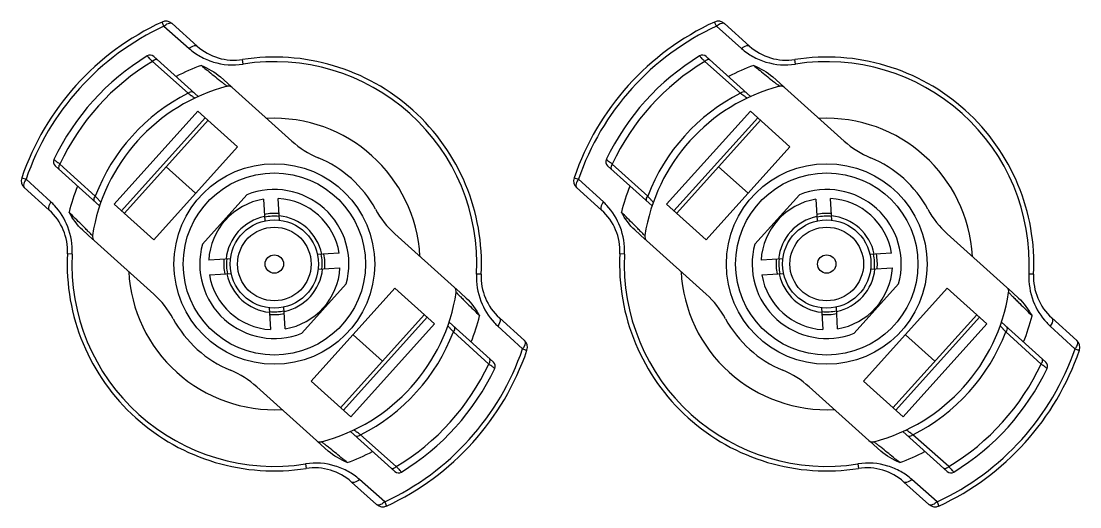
# Model space of a CAD drawing. Header units: millimetres. Extents: x 10297564 to 11610295, y -9287743 to -8409454.
# Drawn here: x 10493704 to 10494858, y -9075976 to -9075446 of the extents above; entities that cross this region are included whole.
import ezdxf

# ---------------------------------------------------------------- set-up
doc = ezdxf.new("R2010")
doc.units = ezdxf.units.MM
doc.header["$LTSCALE"] = 100
doc.layers.add('-0', color=7, linetype='Continuous')

# ---------------------------------------------------------------- blocks, each defined once
blk = doc.blocks.new('인버터 외형도')
at = {"layer": '-0', "linetype": 'Continuous'}
for p, q in [((93539.21, 54554.29), (93537.63, 54557.71)), ((93539.21, 54554.29), (93559.84, 54535.99)), ((93566.26, 54538.08), (93545.83, 54556.47)), ((93990.68, 54554.29), (93989.1, 54557.71)), ((93990.68, 54554.29), (94011.31, 54535.99)), ((94017.73, 54538.08), (93997.3, 54556.47)), ((93567.18, 54496.75), (93530.88, 54529.43)), ((94018.65, 54496.75), (93982.35, 54529.43)), ((93529.72, 54525.47), (93558.92, 54499.44)), ((93603.98, 54523.31), (93603.4, 54527.02)), ((93981.19, 54525.47), (94010.39, 54499.44)), ((94055.45, 54523.31), (94054.87, 54527.02)), ((93594.01, 54505), (93585.3, 54512.84)), ((94045.48, 54505), (94036.77, 54512.84)), ((93594.93, 54504.16), (93643.64, 54460.31)), ((94046.4, 54504.16), (94095.11, 54460.31)), ((93567, 54484.77), (93498.52, 54408.72)), ((93567, 54484.77), (93599.33, 54455.65)), ((94018.47, 54484.77), (93949.99, 54408.72)), ((94018.47, 54484.77), (94050.8, 54455.65)), ((93572.98, 54479.38), (93504.5, 54403.33)), ((93575.28, 54477.3), (93506.81, 54401.26)), ((94024.45, 54479.38), (93955.97, 54403.33)), ((94026.75, 54477.3), (93958.28, 54401.26)), ((93599.33, 54455.65), (93530.85, 54379.61)), ((94050.8, 54455.65), (93982.32, 54379.61)), ((93483.08, 54415.22), (93454.14, 54441.54)), ((93934.55, 54415.22), (93905.61, 54441.54)), ((93486.62, 54407.29), (93450.33, 54439.96)), ((93541.05, 54439.28), (93565.09, 54417.63)), ((93938.09, 54407.29), (93901.8, 54439.96)), ((93992.52, 54439.28), (94016.56, 54417.63)), ((93422.91, 54430.3), (93426.47, 54429.08)), ((93446.83, 54410.48), (93426.47, 54429.08)), ((93874.38, 54430.3), (93877.94, 54429.08)), ((93898.3, 54410.48), (93877.94, 54429.08)), ((93425, 54422.27), (93445.42, 54403.88)), ((93570.67, 54376.03), (93607.04, 54416.43)), ((93876.47, 54422.27), (93896.89, 54403.88)), ((94022.14, 54376.03), (94058.51, 54416.43)), ((93530.85, 54379.61), (93498.52, 54408.72)), ((93620.59, 54412.75), (93621.54, 54394.69)), ((93633.56, 54395.32), (93632.61, 54413.38)), ((93982.32, 54379.61), (93949.99, 54408.72)), ((94072.06, 54412.75), (94073.01, 54394.69)), ((94085.03, 54395.32), (94084.08, 54413.38)), ((93481.13, 54379.82), (93472.52, 54387.58)), ((93776.64, 54340.55), (93727.93, 54384.41)), ((93932.6, 54379.82), (93923.99, 54387.58)), ((94228.11, 54340.55), (94179.4, 54384.41)), ((93482.15, 54378.91), (93530.86, 54335.05)), ((93933.62, 54378.91), (93982.33, 54335.05)), ((93464.06, 54367.91), (93460.3, 54368.1)), ((93593.8, 54363.89), (93575.74, 54362.95)), ((93682.42, 54368.54), (93664.36, 54367.59)), ((93915.53, 54367.91), (93911.77, 54368.1)), ((94045.27, 54363.89), (94027.21, 54362.95)), ((94133.89, 54368.54), (94115.83, 54367.59)), ((93664.99, 54355.57), (93683.05, 54356.51)), ((94116.46, 54355.57), (94134.52, 54356.51)), ((93576.37, 54350.92), (93594.43, 54351.87)), ((93798.49, 54351.36), (93794.73, 54351.55)), ((94027.84, 54350.92), (94045.9, 54351.87)), ((94249.96, 54351.36), (94246.2, 54351.55)), ((93688.12, 54343.43), (93651.75, 54303.03)), ((93659.46, 54263.8), (93727.94, 54339.85)), ((93727.94, 54339.85), (93760.27, 54310.74)), ((93777.66, 54339.64), (93786.27, 54331.88)), ((94139.59, 54343.43), (94103.22, 54303.03)), ((94110.93, 54263.8), (94179.41, 54339.85)), ((94179.41, 54339.85), (94211.74, 54310.74)), ((94229.13, 54339.64), (94237.74, 54331.88)), ((93625.23, 54324.14), (93626.18, 54306.08)), ((93638.2, 54306.71), (93637.26, 54324.77)), ((94076.7, 54324.14), (94077.65, 54306.08)), ((94089.67, 54306.71), (94088.73, 54324.77)), ((93683.51, 54242.15), (93751.98, 54318.2)), ((93685.81, 54240.08), (93754.29, 54316.13)), ((93808.47, 54279.5), (93772.17, 54312.17)), ((93833.8, 54297.19), (93813.37, 54315.58)), ((94134.98, 54242.15), (94203.45, 54318.2)), ((94137.28, 54240.08), (94205.76, 54316.13)), ((94259.93, 54279.5), (94223.64, 54312.17)), ((94285.27, 54297.19), (94264.84, 54315.58)), ((93760.27, 54310.74), (93691.8, 54234.69)), ((93775.71, 54304.24), (93804.65, 54277.92)), ((93811.96, 54308.98), (93832.32, 54290.38)), ((94211.74, 54310.74), (94143.27, 54234.69)), ((94227.18, 54304.24), (94256.12, 54277.92)), ((94263.43, 54308.98), (94283.79, 54290.38)), ((93717.75, 54280.18), (93693.7, 54301.83)), ((94169.22, 54280.18), (94145.17, 54301.83)), ((93691.8, 54234.69), (93659.46, 54263.8)), ((94143.27, 54234.69), (94110.93, 54263.8)), ((93615.15, 54259.15), (93663.86, 54215.29)), ((94066.62, 54259.15), (94115.33, 54215.29)), ((93727.91, 54190.03), (93691.62, 54222.7)), ((93729.07, 54193.99), (93699.88, 54220.02)), ((94179.38, 54190.03), (94143.09, 54222.7)), ((94180.54, 54193.99), (94151.35, 54220.02)), ((93664.79, 54214.46), (93673.49, 54206.62)), ((94116.26, 54214.46), (94124.96, 54206.62)), ((93654.81, 54196.15), (93655.39, 54192.44)), ((94106.28, 54196.15), (94106.86, 54192.44)), ((93719.58, 54165.17), (93698.95, 54183.47)), ((94171.05, 54165.17), (94150.42, 54183.47)), ((93692.54, 54181.38), (93712.96, 54162.99)), ((94144.01, 54181.38), (94164.43, 54162.99)), ((93719.58, 54165.17), (93721.16, 54161.75)), ((94171.05, 54165.17), (94172.63, 54161.75))]:
    blk.add_line(p, q, dxfattribs=at)
for centre, radius in [((93629.4, 54359.73), 82.02), ((94080.87, 54359.73), 82.02), ((93629.4, 54359.73), 74.49), ((94080.87, 54359.73), 74.49), ((93629.4, 54359.73), 36.12), ((93629.4, 54359.73), 30.1), ((94080.87, 54359.73), 36.12), ((94080.87, 54359.73), 30.1), ((93629.4, 54359.73), 7.52), ((94080.87, 54359.73), 7.52)]:
    blk.add_circle(centre, radius, dxfattribs=at)
for centre, radius, start, end in [((93629.4, 54359.73), 218.21, 114.8676, 161.1324), ((93629.4, 54359.73), 214.45, 114.86886, 161.13137), ((93540.8, 54550.88), 7.52, 48.00002, 114.8676), ((93549.21, 54543.44), 14.76, 129.29615, 132.65506), ((94080.87, 54359.73), 218.21, 114.8676, 161.1324), ((94080.87, 54359.73), 214.45, 114.86886, 161.13137), ((93992.27, 54550.88), 7.52, 48.00002, 114.8676), ((94000.68, 54543.44), 14.76, 129.29615, 132.65506), ((93596.47, 54571.63), 45.15, 227.99998, 278.83328), ((94047.94, 54571.63), 45.15, 227.99998, 278.83328), ((93629.4, 54359.73), 199.4, 121.39845, 154.60155), ((93527.86, 54526.08), 4.51, 48, 121.39845), ((93629.4, 54359.73), 169.3, 357.16671, 98.83329), ((94080.87, 54359.73), 199.4, 121.39845, 154.60155), ((93979.33, 54526.08), 4.51, 48, 121.39845), ((94080.87, 54359.73), 169.3, 357.16671, 98.83329), ((93629.4, 54359.73), 193.41, 121.02237, 154.97763), ((93752.04, 54737.12), 306.96, 223.18114, 223.59097), ((93629.4, 54359.73), 173.06, 110.16143, 117.59726), ((93597.15, 54562.57), 39.86, 279.43841, 279.86675), ((93629.4, 54359.73), 165.54, 357.16759, 98.83305), ((94080.87, 54359.73), 193.41, 121.02237, 154.97763), ((94203.51, 54737.12), 306.96, 223.18114, 223.59097), ((94080.87, 54359.73), 173.06, 110.16143, 117.59726), ((94048.62, 54562.57), 39.86, 279.43841, 279.86675), ((94080.87, 54359.73), 165.54, 357.16759, 98.83305), ((93629.4, 54359.73), 150.49, 104.88018, 171.11982), ((93591.91, 54500.81), 4.51, 48, 104.88018), ((94080.87, 54359.73), 150.49, 104.88018, 171.11982), ((94043.38, 54500.81), 4.51, 48, 104.88018), ((93629.4, 54359.73), 156.48, 116.76957, 159.23012), ((93758.95, 54767.75), 334.64, 233.80746, 233.93166), ((94080.87, 54359.73), 156.48, 116.76957, 159.23012), ((94210.42, 54767.75), 334.64, 233.80746, 233.93166), ((93629.4, 54359.73), 119.18, 3, 93), ((94080.87, 54359.73), 119.18, 3, 93), ((93693.99, 54516.22), 75.24, 228, 247.57184), ((94145.46, 54516.22), 75.24, 228, 247.57184), ((93453.35, 54443.32), 4.51, 154.60155, 228), ((93268.16, 54199.96), 304.87, 52.40839, 52.82099), ((93629.4, 54359.73), 94.06, 28.42816, 67.57184), ((93904.82, 54443.32), 4.51, 154.60155, 228), ((93719.63, 54199.96), 304.87, 52.40839, 52.82099), ((94080.87, 54359.73), 94.06, 28.42816, 67.57184), ((93430.03, 54427.86), 7.52, 161.1324, 227.99998), ((93438.29, 54420.29), 14.73, 143.34326, 146.70726), ((93881.5, 54427.86), 7.52, 161.1324, 227.99998), ((93889.76, 54420.29), 14.73, 143.34326, 146.70726), ((93629.4, 54359.73), 173.06, 158.40274, 165.83857), ((93629.4, 54359.73), 60.95, 344.48364, 111.51636), ((94080.87, 54359.73), 173.06, 158.40274, 165.83857), ((94080.87, 54359.73), 60.95, 344.48364, 111.51636), ((93392.81, 54354.24), 77.98, 43.2552, 46.15519), ((93238.63, 54189.57), 332.65, 42.06884, 42.19356), ((93629.4, 54359.73), 53.75, 99.43017, 176.56979), ((93629.4, 54359.73), 53.75, 9.43018, 86.56983), ((93844.28, 54354.24), 77.98, 43.2552, 46.15519), ((93690.1, 54189.57), 332.65, 42.06884, 42.19356), ((94080.87, 54359.73), 53.75, 99.43017, 176.56979), ((94080.87, 54359.73), 53.75, 9.43018, 86.56983), ((93415.21, 54370.33), 45.15, 357.16671, 48.00001), ((93629.4, 54359.73), 39.64, 101.73415, 174.26585), ((93629.4, 54359.73), 41.38, 84.6364, 101.3636), ((93629.4, 54359.73), 39.13, 84.24614, 101.75386), ((93629.4, 54359.73), 39.64, 11.73415, 84.26585), ((93778.28, 54440.33), 75.24, 208.42816, 228), ((93866.68, 54370.33), 45.15, 357.16671, 48.00001), ((94080.87, 54359.73), 39.64, 101.73415, 174.26585), ((94080.87, 54359.73), 41.38, 84.6364, 101.3636), ((94080.87, 54359.73), 39.13, 84.24614, 101.75386), ((94080.87, 54359.73), 39.64, 11.73415, 84.26585), ((94229.75, 54440.33), 75.24, 208.42816, 228), ((93485.17, 54382.26), 4.51, 171.11982, 228), ((93936.64, 54382.26), 4.51, 171.11982, 228), ((93629.4, 54359.73), 60.95, 164.48364, 291.51636), ((94080.87, 54359.73), 60.95, 164.48364, 291.51636), ((93629.4, 54359.73), 169.3, 177.16671, 278.83329), ((93629.4, 54359.73), 165.54, 177.16759, 278.83305), ((93422.66, 54370.65), 41.49, 356.21331, 356.63414), ((93629.4, 54359.73), 39.13, 174.24614, 191.75386), ((93629.4, 54359.73), 39.13, 354.24614, 11.75386), ((93629.4, 54359.73), 41.38, 354.6364, 11.3636), ((94080.87, 54359.73), 169.3, 177.16671, 278.83329), ((94080.87, 54359.73), 165.54, 177.16759, 278.83305), ((93874.13, 54370.65), 41.49, 356.21331, 356.63414), ((94080.87, 54359.73), 39.13, 174.24614, 191.75386), ((94080.87, 54359.73), 39.13, 354.24614, 11.75386), ((94080.87, 54359.73), 41.38, 354.6364, 11.3636), ((93629.4, 54359.73), 41.38, 174.6364, 191.3636), ((93629.4, 54359.73), 39.64, 281.73415, 354.26585), ((93629.4, 54359.73), 53.75, 279.43017, 356.56979), ((94080.87, 54359.73), 41.38, 174.6364, 191.3636), ((94080.87, 54359.73), 39.64, 281.73415, 354.26585), ((94080.87, 54359.73), 53.75, 279.43017, 356.56979), ((93629.4, 54359.73), 119.18, 183, 273), ((93629.4, 54359.73), 53.75, 189.43018, 266.56983), ((93629.4, 54359.73), 39.64, 191.73415, 264.26585), ((93836.2, 54348.81), 41.56, 176.21907, 176.63928), ((93843.58, 54349.13), 45.15, 177.16671, 228.00002), ((94080.87, 54359.73), 119.18, 183, 273), ((94080.87, 54359.73), 53.75, 189.43018, 266.56983), ((94080.87, 54359.73), 39.64, 191.73415, 264.26585), ((94287.67, 54348.81), 41.56, 176.21907, 176.63928), ((94295.05, 54349.13), 45.15, 177.16671, 228.00002), ((93773.62, 54337.2), 4.51, 351.11982, 48), ((94225.09, 54337.2), 4.51, 351.11982, 48), ((93480.51, 54279.13), 75.24, 28.42816, 48), ((93629.4, 54359.73), 150.49, 284.88018, 351.11982), ((93931.98, 54279.13), 75.24, 28.42816, 48), ((94080.87, 54359.73), 150.49, 284.88018, 351.11982), ((93629.4, 54359.73), 39.13, 264.24614, 281.75386), ((94080.87, 54359.73), 39.13, 264.24614, 281.75386), ((93629.4, 54359.73), 94.06, 208.42816, 247.57184), ((93629.4, 54359.73), 41.38, 264.6364, 281.3636), ((93629.4, 54359.73), 173.06, 338.40274, 345.83857), ((93865.98, 54365.22), 77.97, 223.25525, 226.15551), ((94080.87, 54359.73), 94.06, 208.42816, 247.57184), ((94080.87, 54359.73), 41.38, 264.6364, 281.3636), ((94080.87, 54359.73), 173.06, 338.40274, 345.83857), ((94317.45, 54365.22), 77.97, 223.25525, 226.15551), ((93629.4, 54359.73), 156.48, 296.76957, 339.23012), ((94020.16, 54529.89), 332.65, 222.06884, 222.19356), ((94080.87, 54359.73), 156.48, 296.76957, 339.23012), ((94471.63, 54529.89), 332.65, 222.06884, 222.19356), ((93828.76, 54291.6), 7.52, 341.1324, 47.99998), ((94280.23, 54291.6), 7.52, 341.1324, 47.99998), ((93629.4, 54359.73), 214.45, 294.86846, 341.13116), ((93629.4, 54359.73), 218.21, 294.8676, 341.1324), ((93820.76, 54298.97), 14.41, 323.32345, 326.80304), ((94080.87, 54359.73), 214.45, 294.86846, 341.13116), ((94080.87, 54359.73), 218.21, 294.8676, 341.1324), ((94272.23, 54298.97), 14.41, 323.32345, 326.80304), ((93629.4, 54359.73), 193.41, 301.02237, 334.97763), ((93990.63, 54519.5), 304.87, 232.40839, 232.82099), ((93805.44, 54276.14), 4.51, 334.60155, 48), ((94080.87, 54359.73), 193.41, 301.02237, 334.97763), ((94442.1, 54519.5), 304.87, 232.40839, 232.82099), ((94256.91, 54276.14), 4.51, 334.60155, 48), ((93564.8, 54203.23), 75.24, 48, 67.57184), ((93629.4, 54359.73), 199.4, 301.39845, 334.60155), ((94016.27, 54203.23), 75.24, 48, 67.57184), ((94080.87, 54359.73), 199.4, 301.39845, 334.60155), ((93499.84, 53951.71), 334.64, 53.80746, 53.93166), ((93951.31, 53951.71), 334.64, 53.80746, 53.93166), ((93666.88, 54218.65), 4.51, 228, 284.88018), ((94118.35, 54218.65), 4.51, 228, 284.88018), ((93629.4, 54359.73), 173.06, 290.16143, 297.59726), ((94080.87, 54359.73), 173.06, 290.16143, 297.59726), ((93661.65, 54156.82), 39.93, 99.4331, 99.86081), ((93662.33, 54147.83), 45.15, 47.99998, 98.83328), ((93506.75, 53982.34), 306.96, 43.18114, 43.59097), ((94113.12, 54156.82), 39.93, 99.4331, 99.86081), ((94113.8, 54147.83), 45.15, 47.99998, 98.83328), ((93958.22, 53982.34), 306.96, 43.18114, 43.59097), ((93730.93, 54193.38), 4.51, 228, 301.39845), ((94182.4, 54193.38), 4.51, 228, 301.39845), ((93709.57, 54176.03), 14.77, 309.29306, 312.64696), ((94161.04, 54176.03), 14.77, 309.29306, 312.64696), ((93717.99, 54168.58), 7.52, 228.00002, 294.8676), ((94169.46, 54168.58), 7.52, 228.00002, 294.8676)]:
    blk.add_arc(centre, radius, start, end, dxfattribs=at)
for points, knots in [([(93539.86, 54554.86), (93540.42, 54555.32), (93542.03, 54556.49), (93544.79, 54557.41), (93545.83, 54556.47)], [0, 0, 0, 0, 0.338702, 1, 1, 1, 1]), ([(93991.33, 54554.86), (93991.89, 54555.32), (93993.5, 54556.49), (93996.26, 54557.41), (93997.3, 54556.47)], [0, 0, 0, 0, 0.338702, 1, 1, 1, 1]), ([(93559.84, 54535.99), (93560.41, 54536.51), (93562.09, 54537.85), (93565.11, 54539.12), (93566.26, 54538.08)], [0, 0, 0, 0, 0.332084, 1, 1, 1, 1]), ([(94011.31, 54535.99), (94011.88, 54536.51), (94013.56, 54537.85), (94016.58, 54539.12), (94017.73, 54538.08)], [0, 0, 0, 0, 0.332084, 1, 1, 1, 1]), ([(93528.21, 54527.07), (93527.83, 54527.47), (93527.16, 54528.14), (93526.34, 54529.17), (93525.79, 54529.47), (93525.59, 54529.97), (93525.51, 54529.93)], [0, 0, 0, 0, 0.424919, 0.740108, 0.93407, 1, 1, 1, 1]), ([(93559.84, 54535.99), (93562.69, 54533.6), (93568.83, 54529.05), (93583.33, 54522.99), (93595.74, 54521.93), (93603.68, 54523.26)], [0, 0, 0, 0, 0.238069, 0.484653, 1, 1, 1, 1]), ([(93979.68, 54527.07), (93979.3, 54527.47), (93978.63, 54528.14), (93977.8, 54529.17), (93977.26, 54529.47), (93977.06, 54529.97), (93976.98, 54529.93)], [0, 0, 0, 0, 0.424919, 0.740108, 0.93407, 1, 1, 1, 1]), ([(94011.31, 54535.99), (94014.16, 54533.6), (94020.3, 54529.05), (94034.8, 54522.99), (94047.21, 54521.93), (94055.15, 54523.26)], [0, 0, 0, 0, 0.238069, 0.484653, 1, 1, 1, 1]), ([(93534.14, 54526.5), (93533.91, 54526.71), (93532.35, 54527.36), (93530.67, 54526.33), (93529.72, 54525.47)], [0, 0, 0, 0, 0.196664, 1, 1, 1, 1]), ([(93569.75, 54522.19), (93571.07, 54521.13), (93575.72, 54517.32), (93580.38, 54513.51), (93583.75, 54510.79)], [0, 0, 0, 0, 0.281113, 1, 1, 1, 1]), ([(93985.61, 54526.5), (93985.38, 54526.71), (93983.82, 54527.36), (93982.14, 54526.33), (93981.19, 54525.47)], [0, 0, 0, 0, 0.196664, 1, 1, 1, 1]), ([(94021.22, 54522.19), (94022.54, 54521.13), (94027.19, 54517.32), (94031.85, 54513.51), (94035.22, 54510.79)], [0, 0, 0, 0, 0.281113, 1, 1, 1, 1]), ([(93583.75, 54510.79), (93584.72, 54510.01), (93586.44, 54508.7), (93588.58, 54506.75), (93590.01, 54506.04), (93590.55, 54505.12), (93590.75, 54505.17)], [0, 0, 0, 0, 0.416449, 0.733013, 0.931329, 1, 1, 1, 1]), ([(94035.22, 54510.79), (94036.19, 54510.01), (94037.91, 54508.7), (94040.05, 54506.75), (94041.48, 54506.04), (94042.02, 54505.12), (94042.22, 54505.17)], [0, 0, 0, 0, 0.416449, 0.733013, 0.931329, 1, 1, 1, 1]), ([(93558.92, 54499.44), (93559.27, 54499.75), (93560.42, 54500.6), (93562.39, 54501.06), (93563.16, 54500.37)], [0, 0, 0, 0, 0.312788, 1, 1, 1, 1]), ([(93561.93, 54497.26), (93562.54, 54496.82), (93563.31, 54496.11), (93564.16, 54495.76), (93564.36, 54495.44), (93564.43, 54495.47)], [0, 0, 0, 0, 0.736988, 0.932727, 1, 1, 1, 1]), ([(94010.39, 54499.44), (94010.74, 54499.75), (94011.89, 54500.6), (94013.86, 54501.06), (94014.63, 54500.37)], [0, 0, 0, 0, 0.312788, 1, 1, 1, 1]), ([(94013.4, 54497.26), (94014.01, 54496.82), (94014.78, 54496.11), (94015.63, 54495.76), (94015.83, 54495.44), (94015.9, 54495.47)], [0, 0, 0, 0, 0.736988, 0.932727, 1, 1, 1, 1]), ([(93449.27, 54445.25), (93449.23, 54445.18), (93449.75, 54445.02), (93450.12, 54444.52), (93451.22, 54443.8), (93451.95, 54443.21), (93452.4, 54442.87)], [0, 0, 0, 0, 0.065935, 0.259896, 0.575085, 1, 1, 1, 1]), ([(93454.14, 54441.54), (93453.85, 54441.13), (93453.05, 54439.86), (93452.79, 54437.75), (93453.58, 54437.03)], [0, 0, 0, 0, 0.318855, 1, 1, 1, 1]), ([(93900.74, 54445.25), (93900.7, 54445.18), (93901.22, 54445.02), (93901.59, 54444.52), (93902.69, 54443.8), (93903.42, 54443.21), (93903.87, 54442.87)], [0, 0, 0, 0, 0.065935, 0.259896, 0.575085, 1, 1, 1, 1]), ([(93905.61, 54441.54), (93905.32, 54441.13), (93904.52, 54439.86), (93904.26, 54437.75), (93905.05, 54437.03)], [0, 0, 0, 0, 0.318855, 1, 1, 1, 1]), ([(93425.98, 54428.37), (93425.58, 54427.77), (93424.58, 54426.05), (93423.95, 54423.21), (93425, 54422.27)], [0, 0, 0, 0, 0.338669, 1, 1, 1, 1]), ([(93877.45, 54428.37), (93877.05, 54427.77), (93876.05, 54426.05), (93875.42, 54423.21), (93876.47, 54422.27)], [0, 0, 0, 0, 0.338669, 1, 1, 1, 1]), ([(93446.83, 54410.48), (93446.38, 54409.86), (93445.21, 54408.05), (93444.27, 54404.91), (93445.42, 54403.88)], [0, 0, 0, 0, 0.332083, 1, 1, 1, 1]), ([(93464.08, 54368.21), (93464.51, 54375.57), (93462.11, 54390.16), (93454.35, 54402.62), (93449.61, 54407.68)], [0, 0, 0, 0, 0.515411, 1, 1, 1, 1]), ([(93482.6, 54410.9), (93482.39, 54411.1), (93481.62, 54412.51), (93482.38, 54414.21), (93483.08, 54415.22)], [0, 0, 0, 0, 0.191653, 1, 1, 1, 1]), ([(93487.61, 54410.15), (93487.63, 54410.22), (93487.29, 54410.39), (93486.85, 54411.2), (93486.07, 54411.89), (93485.57, 54412.45)], [0, 0, 0, 0, 0.067289, 0.263023, 1, 1, 1, 1]), ([(93898.3, 54410.48), (93897.85, 54409.86), (93896.68, 54408.05), (93895.74, 54404.91), (93896.89, 54403.88)], [0, 0, 0, 0, 0.332083, 1, 1, 1, 1]), ([(93915.55, 54368.21), (93915.98, 54375.57), (93913.58, 54390.16), (93905.82, 54402.62), (93901.08, 54407.68)], [0, 0, 0, 0, 0.515411, 1, 1, 1, 1]), ([(93934.07, 54410.9), (93933.86, 54411.1), (93933.09, 54412.51), (93933.85, 54414.21), (93934.55, 54415.22)], [0, 0, 0, 0, 0.191653, 1, 1, 1, 1]), ([(93939.08, 54410.15), (93939.1, 54410.22), (93938.76, 54410.39), (93938.32, 54411.2), (93937.54, 54411.89), (93937.04, 54412.45)], [0, 0, 0, 0, 0.067289, 0.263023, 1, 1, 1, 1]), ([(93474.39, 54389.33), (93473.48, 54390.25), (93469.24, 54394.52), (93464.92, 54398.72), (93461.59, 54402.07)], [0, 0, 0, 0, 0.214659, 1, 1, 1, 1]), ([(93925.86, 54389.33), (93924.95, 54390.25), (93920.71, 54394.52), (93916.39, 54398.72), (93913.06, 54402.07)], [0, 0, 0, 0, 0.214659, 1, 1, 1, 1]), ([(93480.71, 54382.96), (93480.74, 54383.16), (93479.77, 54383.61), (93478.92, 54384.95), (93476.75, 54386.88), (93475.27, 54388.45), (93474.39, 54389.33)], [0, 0, 0, 0, 0.068681, 0.266975, 0.583551, 1, 1, 1, 1]), ([(93932.18, 54382.96), (93932.21, 54383.16), (93931.24, 54383.61), (93930.39, 54384.95), (93928.22, 54386.88), (93926.74, 54388.45), (93925.86, 54389.33)], [0, 0, 0, 0, 0.068681, 0.266975, 0.583551, 1, 1, 1, 1]), ([(93794.71, 54351.25), (93794.28, 54343.89), (93796.68, 54329.3), (93804.45, 54316.84), (93809.19, 54311.78)], [0, 0, 0, 0, 0.515411, 1, 1, 1, 1]), ([(94246.18, 54351.25), (94245.75, 54343.89), (94248.15, 54329.3), (94255.92, 54316.84), (94260.66, 54311.78)], [0, 0, 0, 0, 0.515411, 1, 1, 1, 1]), ([(93778.08, 54336.5), (93778.05, 54336.3), (93779.02, 54335.85), (93779.88, 54334.51), (93782.04, 54332.58), (93783.52, 54331.01), (93784.4, 54330.13)], [0, 0, 0, 0, 0.068681, 0.266975, 0.583551, 1, 1, 1, 1]), ([(93784.4, 54330.13), (93785.31, 54329.21), (93789.55, 54324.94), (93793.87, 54320.74), (93797.2, 54317.39)], [0, 0, 0, 0, 0.214659, 1, 1, 1, 1]), ([(94229.55, 54336.5), (94229.52, 54336.3), (94230.49, 54335.85), (94231.35, 54334.51), (94233.51, 54332.58), (94234.99, 54331.01), (94235.87, 54330.13)], [0, 0, 0, 0, 0.068681, 0.266975, 0.583551, 1, 1, 1, 1]), ([(94235.87, 54330.13), (94236.78, 54329.21), (94241.02, 54324.94), (94245.34, 54320.74), (94248.67, 54317.39)], [0, 0, 0, 0, 0.214659, 1, 1, 1, 1]), ([(93813.37, 54315.58), (93813.66, 54315.32), (93814.68, 54313), (93813.12, 54310.57), (93811.96, 54308.98)], [0, 0, 0, 0, 0.166451, 1, 1, 1, 1]), ([(94264.84, 54315.58), (94265.13, 54315.32), (94266.15, 54313), (94264.59, 54310.57), (94263.43, 54308.98)], [0, 0, 0, 0, 0.166451, 1, 1, 1, 1]), ([(93771.19, 54309.3), (93771.16, 54309.24), (93771.5, 54309.07), (93771.94, 54308.26), (93772.72, 54307.57), (93773.22, 54307.01)], [0, 0, 0, 0, 0.067289, 0.263023, 1, 1, 1, 1]), ([(93776.19, 54308.56), (93776.41, 54308.36), (93777.18, 54306.95), (93776.41, 54305.25), (93775.71, 54304.24)], [0, 0, 0, 0, 0.191653, 1, 1, 1, 1]), ([(94222.66, 54309.3), (94222.63, 54309.24), (94222.97, 54309.07), (94223.41, 54308.26), (94224.19, 54307.57), (94224.69, 54307.01)], [0, 0, 0, 0, 0.067289, 0.263023, 1, 1, 1, 1]), ([(94227.66, 54308.56), (94227.88, 54308.36), (94228.65, 54306.95), (94227.88, 54305.25), (94227.18, 54304.24)], [0, 0, 0, 0, 0.191653, 1, 1, 1, 1]), ([(93833.8, 54297.19), (93834.08, 54296.93), (93835.07, 54294.85), (93833.79, 54292.57), (93832.82, 54291.08)], [0, 0, 0, 0, 0.177307, 1, 1, 1, 1]), ([(94285.27, 54297.19), (94285.55, 54296.93), (94286.54, 54294.85), (94285.26, 54292.57), (94284.29, 54291.08)], [0, 0, 0, 0, 0.177307, 1, 1, 1, 1]), ([(93832.32, 54290.38), (93832.83, 54290.3), (93833.65, 54289.9), (93834.83, 54289.45), (93835.41, 54289.45), (93835.85, 54289.08), (93835.88, 54289.16)], [0, 0, 0, 0, 0.41407, 0.731866, 0.931777, 1, 1, 1, 1]), ([(94283.79, 54290.38), (94284.3, 54290.3), (94285.12, 54289.9), (94286.3, 54289.45), (94286.88, 54289.45), (94287.32, 54289.08), (94287.35, 54289.16)], [0, 0, 0, 0, 0.41407, 0.731866, 0.931777, 1, 1, 1, 1]), ([(93804.65, 54277.92), (93804.94, 54278.33), (93805.74, 54279.6), (93806, 54281.71), (93805.21, 54282.43)], [0, 0, 0, 0, 0.318855, 1, 1, 1, 1]), ([(94256.12, 54277.92), (94256.41, 54278.33), (94257.21, 54279.6), (94257.47, 54281.71), (94256.68, 54282.43)], [0, 0, 0, 0, 0.318855, 1, 1, 1, 1]), ([(93809.52, 54274.21), (93809.56, 54274.28), (93809.04, 54274.44), (93808.68, 54274.94), (93807.57, 54275.66), (93806.84, 54276.25), (93806.39, 54276.59)], [0, 0, 0, 0, 0.065935, 0.259896, 0.575085, 1, 1, 1, 1]), ([(94260.99, 54274.21), (94261.03, 54274.28), (94260.51, 54274.44), (94260.15, 54274.94), (94259.04, 54275.66), (94258.31, 54276.25), (94257.86, 54276.59)], [0, 0, 0, 0, 0.065935, 0.259896, 0.575085, 1, 1, 1, 1]), ([(93696.86, 54222.2), (93696.25, 54222.64), (93695.49, 54223.34), (93694.64, 54223.7), (93694.43, 54224.02), (93694.37, 54223.99)], [0, 0, 0, 0, 0.736988, 0.932727, 1, 1, 1, 1]), ([(93699.88, 54220.02), (93699.52, 54219.71), (93698.37, 54218.86), (93696.4, 54218.4), (93695.63, 54219.09)], [0, 0, 0, 0, 0.312788, 1, 1, 1, 1]), ([(94148.33, 54222.2), (94147.72, 54222.64), (94146.96, 54223.34), (94146.1, 54223.7), (94145.9, 54224.02), (94145.84, 54223.99)], [0, 0, 0, 0, 0.736988, 0.932727, 1, 1, 1, 1]), ([(94151.35, 54220.02), (94150.99, 54219.71), (94149.84, 54218.86), (94147.87, 54218.4), (94147.1, 54219.09)], [0, 0, 0, 0, 0.312788, 1, 1, 1, 1]), ([(93675.04, 54208.67), (93674.07, 54209.45), (93672.35, 54210.76), (93670.21, 54212.71), (93668.78, 54213.42), (93668.24, 54214.34), (93668.04, 54214.29)], [0, 0, 0, 0, 0.416449, 0.733013, 0.931329, 1, 1, 1, 1]), ([(93689.05, 54197.27), (93687.73, 54198.33), (93683.07, 54202.14), (93678.41, 54205.95), (93675.04, 54208.67)], [0, 0, 0, 0, 0.281113, 1, 1, 1, 1]), ([(94126.51, 54208.67), (94125.54, 54209.45), (94123.82, 54210.76), (94121.68, 54212.71), (94120.25, 54213.42), (94119.71, 54214.34), (94119.51, 54214.29)], [0, 0, 0, 0, 0.416449, 0.733013, 0.931329, 1, 1, 1, 1]), ([(94140.51, 54197.27), (94139.2, 54198.33), (94134.54, 54202.14), (94129.88, 54205.95), (94126.51, 54208.67)], [0, 0, 0, 0, 0.281113, 1, 1, 1, 1]), ([(93698.95, 54183.47), (93696.1, 54185.86), (93689.96, 54190.41), (93675.46, 54196.47), (93663.06, 54197.52), (93655.11, 54196.2)], [0, 0, 0, 0, 0.238069, 0.484653, 1, 1, 1, 1]), ([(93724.65, 54192.96), (93724.88, 54192.75), (93726.45, 54192.1), (93728.12, 54193.13), (93729.07, 54193.99)], [0, 0, 0, 0, 0.196664, 1, 1, 1, 1]), ([(93730.58, 54192.39), (93730.96, 54191.98), (93731.63, 54191.32), (93732.46, 54190.29), (93733, 54189.99), (93733.21, 54189.48), (93733.28, 54189.53)], [0, 0, 0, 0, 0.424919, 0.740108, 0.93407, 1, 1, 1, 1]), ([(94150.42, 54183.47), (94147.57, 54185.86), (94141.43, 54190.41), (94126.93, 54196.47), (94114.53, 54197.52), (94106.58, 54196.2)], [0, 0, 0, 0, 0.238069, 0.484653, 1, 1, 1, 1]), ([(94176.12, 54192.96), (94176.35, 54192.75), (94177.91, 54192.1), (94179.59, 54193.13), (94180.54, 54193.99)], [0, 0, 0, 0, 0.196664, 1, 1, 1, 1]), ([(94182.05, 54192.39), (94182.43, 54191.98), (94183.1, 54191.32), (94183.93, 54190.29), (94184.47, 54189.99), (94184.68, 54189.48), (94184.75, 54189.53)], [0, 0, 0, 0, 0.424919, 0.740108, 0.93407, 1, 1, 1, 1]), ([(93698.95, 54183.47), (93698.38, 54182.95), (93696.71, 54181.61), (93693.68, 54180.34), (93692.54, 54181.38)], [0, 0, 0, 0, 0.332084, 1, 1, 1, 1]), ([(94150.42, 54183.47), (94149.85, 54182.95), (94148.18, 54181.61), (94145.15, 54180.34), (94144.01, 54181.38)], [0, 0, 0, 0, 0.332084, 1, 1, 1, 1]), ([(93718.93, 54164.6), (93718.37, 54164.14), (93716.77, 54162.97), (93714, 54162.05), (93712.96, 54162.99)], [0, 0, 0, 0, 0.338712, 1, 1, 1, 1]), ([(94170.4, 54164.6), (94169.84, 54164.14), (94168.24, 54162.97), (94165.47, 54162.05), (94164.43, 54162.99)], [0, 0, 0, 0, 0.338712, 1, 1, 1, 1])]:
    blk.add_open_spline(points, degree=3, knots=knots, dxfattribs=at)
for points in [[(93569.75, 54522.19), (93575.23, 54519.64), (93580.8, 54516.88), (93585.3, 54512.84)], [(94021.22, 54522.19), (94026.7, 54519.64), (94032.27, 54516.88), (94036.77, 54512.84)], [(93558.92, 54499.44), (93559.73, 54498.87), (93560.54, 54498.28), (93561.35, 54497.69)], [(94010.38, 54499.44), (94011.2, 54498.87), (94012.01, 54498.28), (94012.82, 54497.69)], [(93485.08, 54412.99), (93484.41, 54413.73), (93483.74, 54414.47), (93483.08, 54415.22)], [(93936.55, 54412.99), (93935.88, 54413.73), (93935.21, 54414.47), (93934.55, 54415.22)], [(93472.52, 54387.58), (93468.03, 54391.63), (93464.7, 54396.88), (93461.59, 54402.07)], [(93923.99, 54387.58), (93919.5, 54391.63), (93916.17, 54396.88), (93913.06, 54402.07)], [(93786.27, 54331.88), (93790.76, 54327.83), (93794.09, 54322.58), (93797.2, 54317.39)], [(94237.74, 54331.88), (94242.23, 54327.83), (94245.56, 54322.58), (94248.67, 54317.39)], [(93773.71, 54306.47), (93774.38, 54305.73), (93775.05, 54304.99), (93775.71, 54304.24)], [(94225.18, 54306.47), (94225.85, 54305.73), (94226.52, 54304.99), (94227.18, 54304.24)], [(93699.88, 54220.02), (93699.06, 54220.59), (93698.25, 54221.18), (93697.45, 54221.77)], [(94151.35, 54220.02), (94150.53, 54220.59), (94149.72, 54221.18), (94148.92, 54221.77)], [(93689.05, 54197.27), (93683.56, 54199.82), (93677.99, 54202.58), (93673.49, 54206.62)], [(94140.51, 54197.27), (94135.03, 54199.82), (94129.46, 54202.58), (94124.96, 54206.62)]]:
    blk.add_open_spline(points, degree=3, dxfattribs=at)

msp = doc.modelspace()

# ---------------------------------------------------------------- block references
at = {"xscale": 1.333333333333333, "yscale": 1.333333333333333, "zscale": 1.333333333333333}
msp.add_blockref('인버터 외형도', (10369140.6, -9148191), dxfattribs=at)

doc.saveas('drawing.dxf')
